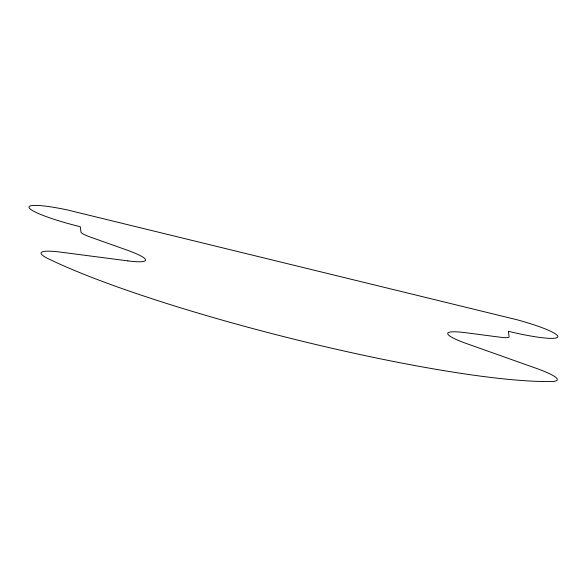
<?xml version="1.0" encoding="UTF-8"?>
<svg xmlns="http://www.w3.org/2000/svg" width="587" height="587" viewBox="0 0 587 587"><rect width="100%" height="100%" fill="white"/><g stroke="black" fill="none" stroke-linecap="round" stroke-linejoin="round"><path stroke-width="0.88" d="M127.871 260.885L60.953 252.175A58.399 7.521 14.1 0 0 50.174 259.63A294.747 37.964 14.1 0 0 302.4 341.26A294.747 37.964 14.1 0 0 549.285 381.543A58.399 7.521 14.1 0 0 535.806 368.166L466.856 343.688A51.913 6.684 14.1 0 1 465.418 332.69L500.263 337.217A25.953 3.346 14.1 0 0 509.105 336.718L508.401 331.281A51.913 6.684 14.1 0 0 557.65 337.165A51.913 6.684 14.1 0 0 517.374 319.849L67.688 210.014A51.913 6.684 14.1 0 0 29.401 208.136A51.913 6.684 14.1 0 0 80.294 226.714L80.999 232.151A25.953 3.346 14.1 0 0 90.545 237.141L126.462 249.893A51.913 6.684 14.1 0 1 127.871 260.885"/></g></svg>
